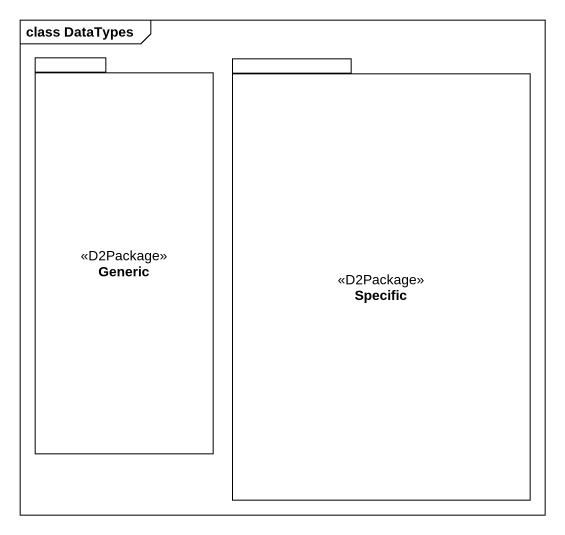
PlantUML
@startuml
mainframe class DataTypes
package Generic <<D2Package>> {
}
package Specific <<D2Package>> {
}
@enduml
